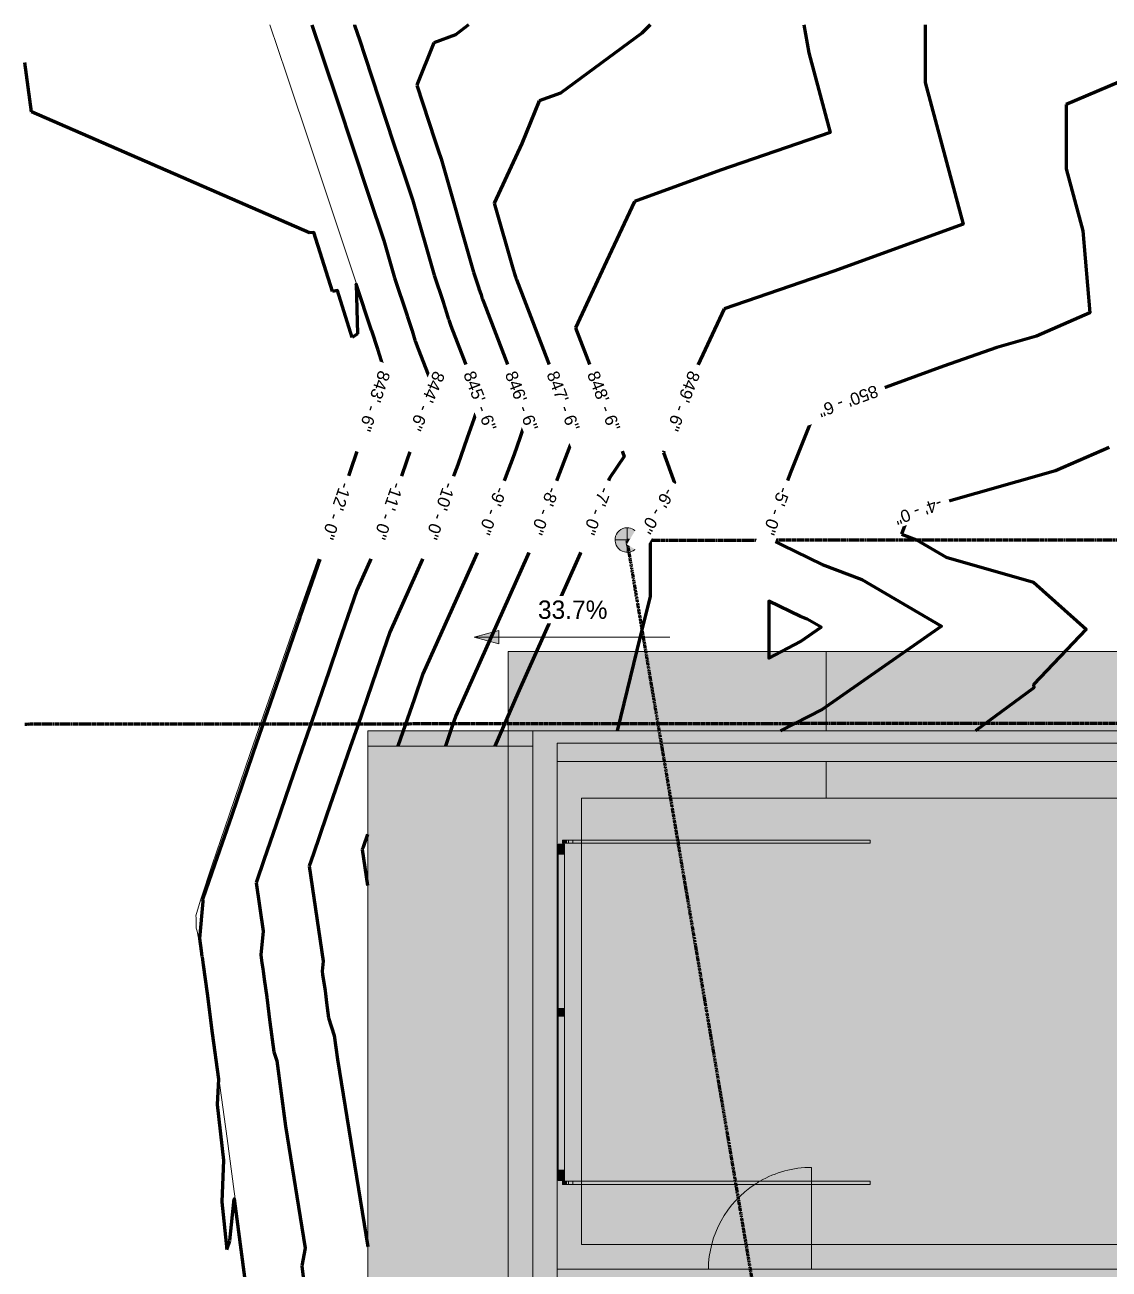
# Model space of a CAD drawing. Header units: inches. Extents: x -3305 to -1487, y 8065 to 9205.
# Drawn here: x -3240.5 to -2885.8, y 8700.6 to 9107.5 of the extents above; entities that cross this region are included whole.
import ezdxf

# ---------------------------------------------------------------- set-up
doc = ezdxf.new("R2010")
doc.units = ezdxf.units.IN
doc.header["$MEASUREMENT"] = 0
doc.linetypes.add('Double Dash 3_8_', pattern=[1, 0.375, -0.125, 0.125, -0.125, 0.125, -0.125])
for name, color, linetype, lineweight in [('A-DOOR', 31, 'Continuous', 18), ('A-DOOR-3', 31, 'Continuous', 9), ('A-FLOR', 192, 'Continuous', 18), ('C-PROP-LINE', 91, 'Double Dash 3_8_', 158), ('C-TOPO-1', 254, 'Continuous', 9), ('C-TOPO-2', 253, 'Continuous', 9), ('C-TOPO-3', 8, 'Continuous', 9), ('C-TOPO-LABL', 7, 'Continuous', 9), ('C-TOPO-MAJR', 7, 'Continuous', 80), ('G-ANNO-DIMS', 111, 'Continuous', 9), ('L-SITE-1', 91, 'Continuous', 9), ('S-FNDN', 32, 'Continuous', 18)]:
    doc.layers.add(name, color=color, linetype=linetype, lineweight=lineweight)
for name, color, linetype, lineweight, transparency in [('A-DOOR-1', 31, 'Continuous', 18, 1), ('L-SITE-3', 91, 'Continuous', 9, 0.2), ('S-FNDN-1', 32, 'Continuous', 18, 0.4)]:
    doc.layers.add(name, color=color, linetype=linetype, lineweight=lineweight, transparency=transparency)
doc.styles.add('Arial', font='arial.ttf', dxfattribs={"height": 4})
doc.styles.add('Century Gothic', font='ufonts.com_century-gothic.ttf', dxfattribs={"height": 6})

# ---------------------------------------------------------------- blocks, each defined once
blk = doc.blocks.new('Door-Sectional_Model3552_Comcl_Amarr - bh-V1-SITE PLAN - TOPOGRAPHY')
at = {"layer": 'A-DOOR-1'}
for points in [[(10.72, 24.64), (10.72, 108.44), (9.72, 108.44), (9.72, 24.64)], [(122.28, 24.64), (122.28, 108.44), (121.28, 108.44), (121.28, 24.64)], [(10.72, 12.83), (10.72, 24.64), (9.72, 24.64), (9.72, 9.14), (10.72, 9.14), (10.72, 11.28)], [(122.28, 14.74), (122.28, 24.64), (121.28, 24.64), (121.28, 9.14), (122.28, 9.14), (122.28, 12.83)], [(10.72, 9.14), (9.72, 9.14), (9.72, 7.79), (10.72, 7.79)], [(14.33, 8.44), (11, 8.44), (11, 6.44), (14.33, 6.44)], [(121, 6.44), (121, 8.44), (11, 8.44), (11, 6.44), (109.81, 6.44)], [(121, 6.44), (121, 8.44), (11, 8.44), (11, 6.44), (117.62, 6.44)], [(14.33, 8.44), (11, 8.44), (11, 6.44), (14.33, 6.44)], [(121, 8.44), (11, 8.44), (11, 6.44), (121, 6.44)], [(121, 8.44), (11, 8.44), (11, 6.44), (121, 6.44)], [(14.33, 8.44), (11, 8.44), (11, 6.44), (14.33, 6.44)], [(121, 8.44), (11, 8.44), (11, 6.44), (121, 6.44)], [(121, 8.44), (11, 8.44), (11, 6.44), (121, 6.44)], [(14.33, 8.44), (11, 8.44), (11, 6.44), (14.33, 6.44)], [(121, 8.44), (11, 8.44), (11, 6.44), (121, 6.44)], [(121, 8.44), (11, 8.44), (11, 6.44), (121, 6.44)], [(67.25, 6.44), (67.25, 8.44), (64.75, 8.44), (64.75, 6.44)], [(67.25, 6.44), (67.25, 8.44), (64.75, 8.44), (64.75, 6.44)], [(67.25, 6.44), (67.25, 8.44), (64.75, 8.44), (64.75, 6.44)], [(67.25, 6.44), (67.25, 8.44), (64.75, 8.44), (64.75, 6.44)], [(121, 6.44), (121, 8.44), (117.62, 8.44), (117.62, 6.44)], [(121, 8.44), (117.62, 8.44), (117.62, 6.44), (121, 6.44)], [(121, 8.44), (117.62, 8.44), (117.62, 6.44), (121, 6.44)], [(121, 8.44), (117.62, 8.44), (117.62, 6.44), (121, 6.44)], [(122.28, 9.14), (121.28, 9.14), (121.28, 7.79), (122.28, 7.79)]]:
    blk.add_hatch(color=256, dxfattribs=at).paths.add_polyline_path(points, flags=0)
at = {"layer": 'A-DOOR'}
for p, q in [((10.72, 108.44), (9.72, 108.44)), ((9.72, 108.44), (10.72, 108.44)), ((9.72, 108.44), (9.72, 24.64)), ((9.72, 108.44), (9.72, 24.64)), ((10.72, 24.64), (10.72, 108.44)), ((10.72, 108.44), (10.72, 24.64)), ((122.28, 108.44), (121.28, 108.44)), ((121.28, 108.44), (122.28, 108.44)), ((121.28, 108.44), (121.28, 24.64)), ((121.28, 108.44), (121.28, 24.64)), ((122.28, 24.64), (122.28, 108.44)), ((122.28, 108.44), (122.28, 24.64)), ((9.72, 9.14), (9.72, 24.64)), ((9.72, 24.64), (9.72, 22.31)), ((10.72, 13), (10.72, 24.64)), ((10.72, 24.64), (10.72, 9.14)), ((121.28, 9.14), (121.28, 24.64)), ((121.28, 24.64), (121.28, 20.06)), ((122.28, 22.31), (122.28, 24.64)), ((122.28, 24.64), (122.28, 9.14)), ((9.72, 22.31), (9.72, 11.14)), ((122.28, 12), (122.28, 22.31)), ((121.28, 20.06), (121.28, 13)), ((10.72, 12), (10.72, 13)), ((121.28, 13), (121.28, 11.14)), ((10.72, 11.14), (9.72, 11.14)), ((9.72, 11.14), (9.72, 9.79)), ((9.72, 9.79), (9.72, 7.79)), ((9.72, 9.79), (10.72, 9.79)), ((9.72, 7.79), (9.72, 9.14)), ((9.72, 9.14), (10.72, 9.14)), ((10.72, 11.37), (10.72, 12)), ((10.72, 11.14), (10.72, 11.37)), ((10.72, 9.79), (10.72, 11.14)), ((10.72, 7.79), (10.72, 9.79)), ((10.72, 9.14), (10.72, 7.79)), ((14.33, 8.44), (11, 8.44)), ((11, 8.44), (14.33, 8.44)), ((11, 8.44), (11, 6.44)), ((11, 8.44), (11, 6.44)), ((11, 8.44), (121, 8.44)), ((121, 8.44), (11, 8.44)), ((14.33, 8.44), (11, 8.44)), ((11, 8.44), (14.33, 8.44)), ((11, 6.44), (11, 8.44)), ((11, 8.44), (11, 6.44)), ((11, 8.44), (11, 6.44)), ((11, 8.44), (11, 6.44)), ((14.33, 8.44), (11, 8.44)), ((11, 8.44), (14.33, 8.44)), ((11, 8.44), (11, 6.44)), ((11, 8.44), (11, 6.44)), ((11, 8.44), (14.33, 8.44)), ((14.33, 8.44), (11, 8.44)), ((14.33, 8.44), (11, 8.44)), ((11, 8.44), (14.33, 8.44)), ((11, 6.44), (11, 8.44)), ((11, 8.44), (11, 6.44)), ((11, 8.44), (11, 6.44)), ((11, 8.44), (11, 6.44)), ((14.33, 8.44), (11, 8.44)), ((11, 8.44), (14.33, 8.44)), ((11, 8.44), (11, 6.44)), ((11, 8.44), (11, 6.44)), ((11, 8.44), (14.33, 8.44)), ((14.33, 8.44), (11, 8.44)), ((14.33, 8.44), (11, 8.44)), ((11, 8.44), (14.33, 8.44)), ((11, 6.44), (11, 8.44)), ((11, 8.44), (11, 6.44)), ((11, 8.44), (11, 6.44)), ((11, 8.44), (11, 6.44)), ((14.33, 8.44), (11, 8.44)), ((11, 8.44), (14.33, 8.44)), ((11, 8.44), (11, 6.44)), ((11, 8.44), (11, 6.44)), ((11, 8.44), (14.33, 8.44)), ((14.33, 8.44), (11, 8.44)), ((14.33, 8.44), (11, 8.44)), ((11, 8.44), (14.33, 8.44)), ((11, 6.44), (11, 8.44)), ((11, 8.44), (11, 6.44)), ((11, 8.44), (11, 6.44)), ((11, 8.44), (11, 6.44)), ((14.33, 6.44), (14.33, 8.44)), ((14.33, 8.44), (14.33, 6.44)), ((64.75, 8.44), (14.33, 8.44)), ((14.33, 8.44), (64.75, 8.44)), ((14.33, 6.44), (14.33, 8.44)), ((14.33, 8.44), (14.33, 6.44)), ((14.33, 8.44), (64.75, 8.44)), ((64.75, 8.44), (14.33, 8.44)), ((64.75, 8.44), (14.33, 8.44)), ((14.33, 8.44), (64.75, 8.44)), ((14.33, 6.44), (14.33, 8.44)), ((14.33, 8.44), (14.33, 6.44)), ((14.33, 8.44), (64.75, 8.44)), ((64.75, 8.44), (14.33, 8.44)), ((64.75, 8.44), (14.33, 8.44)), ((14.33, 8.44), (64.75, 8.44)), ((14.33, 6.44), (14.33, 8.44)), ((14.33, 8.44), (14.33, 6.44)), ((14.33, 8.44), (64.75, 8.44)), ((64.75, 8.44), (14.33, 8.44)), ((64.75, 8.44), (14.33, 8.44)), ((14.33, 8.44), (64.75, 8.44)), ((67.25, 8.44), (64.75, 8.44)), ((64.75, 8.44), (67.25, 8.44)), ((64.75, 8.44), (67.25, 8.44)), ((64.75, 6.44), (64.75, 8.44)), ((64.75, 8.44), (64.75, 6.44)), ((67.25, 8.44), (64.75, 8.44)), ((64.75, 8.44), (67.25, 8.44)), ((67.25, 8.44), (64.75, 8.44)), ((67.25, 8.44), (64.75, 8.44)), ((64.75, 8.44), (67.25, 8.44)), ((64.75, 8.44), (67.25, 8.44)), ((64.75, 6.44), (64.75, 8.44)), ((64.75, 8.44), (64.75, 6.44)), ((67.25, 8.44), (64.75, 8.44)), ((64.75, 8.44), (67.25, 8.44)), ((67.25, 8.44), (64.75, 8.44)), ((67.25, 8.44), (64.75, 8.44)), ((64.75, 8.44), (67.25, 8.44)), ((64.75, 8.44), (67.25, 8.44)), ((64.75, 6.44), (64.75, 8.44)), ((64.75, 8.44), (64.75, 6.44)), ((67.25, 8.44), (64.75, 8.44)), ((64.75, 8.44), (67.25, 8.44)), ((67.25, 8.44), (64.75, 8.44)), ((67.25, 8.44), (64.75, 8.44)), ((64.75, 8.44), (67.25, 8.44)), ((64.75, 8.44), (67.25, 8.44)), ((64.75, 6.44), (64.75, 8.44)), ((64.75, 8.44), (64.75, 6.44)), ((67.25, 8.44), (64.75, 8.44)), ((117.62, 8.44), (67.25, 8.44)), ((67.25, 8.44), (117.62, 8.44)), ((67.25, 8.44), (67.25, 6.44)), ((67.25, 6.44), (67.25, 8.44)), ((67.25, 8.44), (117.62, 8.44)), ((117.62, 8.44), (67.25, 8.44)), ((117.62, 8.44), (67.25, 8.44)), ((67.25, 8.44), (117.62, 8.44)), ((67.25, 8.44), (67.25, 6.44)), ((67.25, 6.44), (67.25, 8.44)), ((67.25, 8.44), (117.62, 8.44)), ((117.62, 8.44), (67.25, 8.44)), ((117.62, 8.44), (67.25, 8.44)), ((67.25, 8.44), (117.62, 8.44)), ((67.25, 8.44), (67.25, 6.44)), ((67.25, 6.44), (67.25, 8.44)), ((67.25, 8.44), (117.62, 8.44)), ((117.62, 8.44), (67.25, 8.44)), ((117.62, 8.44), (67.25, 8.44)), ((67.25, 8.44), (117.62, 8.44)), ((67.25, 8.44), (67.25, 6.44)), ((67.25, 6.44), (67.25, 8.44)), ((117.62, 8.44), (121, 8.44)), ((121, 8.44), (117.62, 8.44)), ((117.62, 6.44), (117.62, 8.44)), ((117.62, 8.44), (117.62, 6.44)), ((121, 8.44), (117.62, 8.44)), ((117.62, 8.44), (121, 8.44)), ((117.62, 8.44), (121, 8.44)), ((121, 8.44), (117.62, 8.44)), ((117.62, 8.44), (121, 8.44)), ((121, 8.44), (117.62, 8.44)), ((117.62, 6.44), (117.62, 8.44)), ((117.62, 8.44), (117.62, 6.44)), ((121, 8.44), (117.62, 8.44)), ((117.62, 8.44), (121, 8.44)), ((117.62, 8.44), (121, 8.44)), ((121, 8.44), (117.62, 8.44)), ((117.62, 6.44), (117.62, 8.44)), ((117.62, 8.44), (117.62, 6.44)), ((117.62, 8.44), (121, 8.44)), ((121, 8.44), (117.62, 8.44)), ((121, 8.44), (117.62, 8.44)), ((117.62, 8.44), (121, 8.44)), ((117.62, 8.44), (121, 8.44)), ((121, 8.44), (117.62, 8.44)), ((117.62, 6.44), (117.62, 8.44)), ((117.62, 8.44), (117.62, 6.44)), ((117.62, 8.44), (121, 8.44)), ((121, 8.44), (117.62, 8.44)), ((121, 8.44), (117.62, 8.44)), ((117.62, 8.44), (121, 8.44)), ((121, 8.44), (121, 6.44)), ((121, 8.44), (121, 6.44)), ((121, 8.44), (121, 6.44)), ((121, 8.44), (121, 6.44)), ((121, 6.44), (121, 8.44)), ((121, 8.44), (121, 6.44)), ((121, 8.44), (121, 6.44)), ((121, 8.44), (121, 6.44)), ((121, 8.44), (121, 6.44)), ((121, 8.44), (121, 6.44)), ((121, 6.44), (121, 8.44)), ((121, 8.44), (121, 6.44)), ((121, 8.44), (121, 6.44)), ((121, 8.44), (121, 6.44)), ((121, 8.44), (121, 6.44)), ((121, 8.44), (121, 6.44)), ((121, 6.44), (121, 8.44)), ((121, 8.44), (121, 6.44)), ((121, 8.44), (121, 6.44)), ((121, 8.44), (121, 6.44)), ((121, 8.44), (121, 6.44)), ((121, 8.44), (121, 6.44)), ((121, 6.44), (121, 8.44)), ((121, 8.44), (121, 6.44)), ((122.28, 11.14), (121.28, 11.14)), ((121.28, 11.14), (121.28, 9.79)), ((121.28, 9.79), (121.28, 7.79)), ((121.28, 9.79), (122.28, 9.79)), ((121.28, 7.79), (121.28, 9.14)), ((121.28, 9.14), (122.28, 9.14)), ((122.28, 11.14), (122.28, 12)), ((122.28, 9.79), (122.28, 11.14)), ((122.28, 7.79), (122.28, 9.79)), ((122.28, 9.14), (122.28, 7.79)), ((10.72, 7.79), (9.72, 7.79)), ((14.33, 6.44), (11, 6.44)), ((11, 6.44), (14.33, 6.44)), ((11, 6.44), (121, 6.44)), ((121, 6.44), (11, 6.44)), ((14.33, 6.44), (11, 6.44)), ((11, 6.44), (14.33, 6.44)), ((14.33, 6.44), (11, 6.44)), ((11, 6.44), (14.33, 6.44)), ((11, 6.44), (14.33, 6.44)), ((14.33, 6.44), (11, 6.44)), ((14.33, 6.44), (11, 6.44)), ((11, 6.44), (14.33, 6.44)), ((14.33, 6.44), (11, 6.44)), ((11, 6.44), (14.33, 6.44)), ((11, 6.44), (14.33, 6.44)), ((14.33, 6.44), (11, 6.44)), ((14.33, 6.44), (11, 6.44)), ((11, 6.44), (14.33, 6.44)), ((14.33, 6.44), (11, 6.44)), ((11, 6.44), (14.33, 6.44)), ((11, 6.44), (14.33, 6.44)), ((14.33, 6.44), (11, 6.44)), ((14.33, 6.44), (11, 6.44)), ((11, 6.44), (14.33, 6.44)), ((64.75, 6.44), (14.33, 6.44)), ((14.33, 6.44), (64.75, 6.44)), ((14.33, 6.44), (64.75, 6.44)), ((64.75, 6.44), (14.33, 6.44)), ((64.75, 6.44), (14.33, 6.44)), ((14.33, 6.44), (64.75, 6.44)), ((14.33, 6.44), (64.75, 6.44)), ((64.75, 6.44), (14.33, 6.44)), ((64.75, 6.44), (14.33, 6.44)), ((14.33, 6.44), (64.75, 6.44)), ((14.33, 6.44), (64.75, 6.44)), ((64.75, 6.44), (14.33, 6.44)), ((64.75, 6.44), (14.33, 6.44)), ((14.33, 6.44), (64.75, 6.44)), ((67.25, 6.44), (64.75, 6.44)), ((64.75, 6.44), (67.25, 6.44)), ((67.25, 6.44), (64.75, 6.44)), ((64.75, 6.44), (67.25, 6.44)), ((64.75, 6.44), (67.25, 6.44)), ((67.25, 6.44), (64.75, 6.44)), ((67.25, 6.44), (64.75, 6.44)), ((64.75, 6.44), (67.25, 6.44)), ((67.25, 6.44), (64.75, 6.44)), ((64.75, 6.44), (67.25, 6.44)), ((64.75, 6.44), (67.25, 6.44)), ((67.25, 6.44), (64.75, 6.44)), ((67.25, 6.44), (64.75, 6.44)), ((64.75, 6.44), (67.25, 6.44)), ((67.25, 6.44), (64.75, 6.44)), ((64.75, 6.44), (67.25, 6.44)), ((64.75, 6.44), (67.25, 6.44)), ((67.25, 6.44), (64.75, 6.44)), ((67.25, 6.44), (64.75, 6.44)), ((64.75, 6.44), (67.25, 6.44)), ((67.25, 6.44), (64.75, 6.44)), ((64.75, 6.44), (67.25, 6.44)), ((117.62, 6.44), (67.25, 6.44)), ((67.25, 6.44), (117.62, 6.44)), ((67.25, 6.44), (117.62, 6.44)), ((117.62, 6.44), (67.25, 6.44)), ((117.62, 6.44), (67.25, 6.44)), ((67.25, 6.44), (117.62, 6.44)), ((67.25, 6.44), (117.62, 6.44)), ((117.62, 6.44), (67.25, 6.44)), ((117.62, 6.44), (67.25, 6.44)), ((67.25, 6.44), (117.62, 6.44)), ((67.25, 6.44), (117.62, 6.44)), ((117.62, 6.44), (67.25, 6.44)), ((117.62, 6.44), (67.25, 6.44)), ((67.25, 6.44), (117.62, 6.44)), ((117.62, 6.44), (121, 6.44)), ((121, 6.44), (117.62, 6.44)), ((121, 6.44), (117.62, 6.44)), ((117.62, 6.44), (121, 6.44)), ((117.62, 6.44), (121, 6.44)), ((121, 6.44), (117.62, 6.44)), ((117.62, 6.44), (121, 6.44)), ((121, 6.44), (117.62, 6.44)), ((121, 6.44), (117.62, 6.44)), ((117.62, 6.44), (121, 6.44)), ((117.62, 6.44), (121, 6.44)), ((121, 6.44), (117.62, 6.44)), ((117.62, 6.44), (121, 6.44)), ((121, 6.44), (117.62, 6.44)), ((121, 6.44), (117.62, 6.44)), ((117.62, 6.44), (121, 6.44)), ((117.62, 6.44), (121, 6.44)), ((121, 6.44), (117.62, 6.44)), ((117.62, 6.44), (121, 6.44)), ((121, 6.44), (117.62, 6.44)), ((121, 6.44), (117.62, 6.44)), ((117.62, 6.44), (121, 6.44)), ((122.28, 7.79), (121.28, 7.79))]:
    blk.add_line(p, q, dxfattribs=at)
blk = doc.blocks.new('Door-Inswing-Andersen-400_Series-Single - 3_ 0-1_8_ x 6_ 10-3_8_-1793143-SITE PLAN - TOPOGRAPHY')
at = {"layer": 'A-DOOR-3'}
for p, q in [((16.875, 32.71875), (16.875, 37.28125)), ((16.875, 31.71875), (16.875, 32.71875)), ((16.875, 4), (16.875, 31.71875))]:
    blk.add_line(p, q, dxfattribs=at)
for start, end in [(90, 120.1249368), (120.1249368, 123.1828137), (123.1828137, 179.2019482)]:
    blk.add_arc((16.875, 3.53125), 33.75, start, end, dxfattribs=at)
blk = doc.blocks.new('BenchMark - BenchMark-V5-SITE PLAN - TOPOGRAPHY')
at = {"layer": 'L-SITE-3'}
for points in [[(-4, 0), (-3.86, -1.04), (-3.46, -2), (-2.83, -2.83), (-2, -3.46), (-1.04, -3.86), (0.08, -3.99), (1.04, -3.86), (2, -3.46), (2.83, -2.83), (3.42, -2.06), (-0.02, 0), (-3.87, 0.95), (-4, 0)], [(-3.87, 0.95), (0, 0), (3.42, -2.06), (3.46, -2), (3.87, -0.95), (4, 0), (3.86, 1.04), (3.46, 2), (2.83, 2.83), (2, 3.46), (1.04, 3.86), (0, 4), (-1.04, 3.86), (-2, 3.46), (-2.83, 2.83), (-3.46, 2), (-3.86, 1.04)]]:
    blk.add_hatch(color=256, dxfattribs=at).paths.add_polyline_path(points, flags=0)
at = {"layer": 'L-SITE-1'}
for p, q in [((-0.04, 0), (-4, 0)), ((0, 0), (-0.04, 0)), ((0, 0), (0, 4)), ((0, 0), (4, 0)), ((0, 0), (0, -4))]:
    blk.add_line(p, q, dxfattribs=at)
for start, end in [(166.2004, 180), (180, 328.9024), (360, 166.2004), (328.9024, 360)]:
    blk.add_arc((0, 0), 4, start, end, dxfattribs=at)
blk = doc.blocks.new('Family - ___-1399760-SITE PLAN - TOPOGRAPHY')
at = {"layer": 'C-PROP-LINE'}
blk.add_line((8878.85, 3240.51), (8879.93, 2001.26), dxfattribs=at)
blk = doc.blocks.new('Family - ___-1426622-SITE PLAN - TOPOGRAPHY')
at = {"layer": 'C-PROP-LINE'}
for p, q in [((8265.05, 2929.42), (8938.99, 3043.48)), ((8938.99, 3043.48), (8940.15, 1757.8))]:
    blk.add_line(p, q, dxfattribs=at)

msp = doc.modelspace()

# ---------------------------------------------------------------- hatches: boundary and pattern name
at = {"layer": 'G-ANNO-DIMS'}
msp.add_hatch(color=256, dxfattribs=at).paths.add_polyline_path([(-3093.46, 8907.25), (-3085.46, 8905.11), (-3085.46, 8909.39)], flags=0)
at = {"layer": 'S-FNDN'}
for points in [[(-3066.34, 8872.57), (-3066.34, 8876.57), (-3074.34, 8876.57), (-3074.34, 8872.57)], [(-3066.34, 8872.57), (-2978.34, 8872.57), (-2978.34, 8876.57), (-3066.34, 8876.57)], [(-2978.34, 8872.57), (-2715.34, 8872.57), (-2715.34, 8876.57), (-2978.34, 8876.57)], [(-3066.34, 8866.57), (-3066.34, 8872.57), (-3074.34, 8872.57), (-3074.34, 8866.57)], [(-3033.53, 8866.57), (-2978.34, 8866.57), (-2978.34, 8872.57), (-3066.34, 8872.57), (-3066.34, 8866.57)], [(-2978.34, 8866.57), (-2715.34, 8866.57), (-2715.34, 8872.57), (-2978.34, 8872.57)], [(-3074.34, 8692.57), (-3066.34, 8692.57), (-3066.34, 8866.57), (-3074.34, 8866.57), (-3074.34, 8710.2)]]:
    msp.add_hatch(color=256, dxfattribs=at).paths.add_polyline_path(points, flags=0)
h = msp.add_hatch(color=256, dxfattribs=at)
h.paths.add_polyline_path([(-2693.71, 8692.57), (-2693.71, 8700.57), (-3066.34, 8700.57), (-3066.34, 8696.57), (-2810.34, 8696.57), (-2810.34, 8692.57), (-2723.07, 8692.57)], flags=0)
h.paths.add_polyline_path([(-2657.09, 8692.57), (-2622.34, 8692.57), (-2622.34, 8700.57), (-2657.09, 8700.57)], flags=0)
at = {"layer": 'S-FNDN-1'}
for points in [[(-3034.29, 8876.57), (-2978.34, 8876.57), (-2978.34, 8902.57), (-3082.34, 8902.57), (-3082.34, 8882.57), (-3058.34, 8882.57), (-3058.34, 8876.57), (-3034.97, 8876.57)], [(-2978.34, 8876.57), (-2666.34, 8876.57), (-2666.34, 8902.57), (-2978.34, 8902.57), (-2978.34, 8879.44)], [(-3058.34, 8876.57), (-3058.34, 8882.57), (-3082.34, 8882.57), (-3082.34, 8876.57), (-3066.34, 8876.57)], [(-3066.34, 8684.57), (-3058.34, 8684.57), (-3058.34, 8692.57), (-3074.34, 8692.57), (-3074.34, 8871.57), (-3082.34, 8871.57), (-3082.34, 8684.57), (-3071.99, 8684.57)], [(-3066.34, 8700.57), (-2715.34, 8700.57), (-2715.34, 8866.57), (-3066.34, 8866.57), (-3066.34, 8710.2)], [(-2978.34, 8854.57), (-2978.34, 8866.57), (-3058.34, 8866.57), (-3058.34, 8854.57), (-3033.53, 8854.57)], [(-2978.34, 8854.57), (-2746.31, 8854.57), (-2716.15, 8866.25), (-2716.15, 8866.57), (-2978.34, 8866.57), (-2978.34, 8863.01)], [(-3066.34, 8730.57), (-3058.34, 8733.67), (-3058.34, 8806.41), (-3066.34, 8813.86), (-3066.34, 8732.94)], [(-3058.34, 8700.57), (-2715.34, 8700.57), (-2808.94, 8708.57), (-3058.34, 8708.57)]]:
    msp.add_hatch(color=256, dxfattribs=at).paths.add_polyline_path(points, flags=0)
h = msp.add_hatch(color=256, dxfattribs=at)
h.paths.add_polyline_path([(-3033.53, 8644.57), (-2940.34, 8644.57), (-2940.34, 8692.57), (-3074.34, 8692.57), (-3074.34, 8871.57), (-3128.34, 8871.57), (-3128.34, 8644.57), (-3080.34, 8644.57)], flags=0)
h.paths.add_polyline_path([(-3128.34, 8875.08), (-3127.81, 8876.57), (-3128.34, 8876.57)], flags=0)
h = msp.add_hatch(color=256, dxfattribs=at)
h.paths.add_polyline_path([(-2940.34, 8644.57), (-2940.34, 8644.57), (-2940.34, 8644.57)], flags=0)
h.paths.add_polyline_path([(-3078.48, 8871.57), (-3074.34, 8871.57), (-3074.34, 8876.57), (-3127.81, 8876.57), (-3128.34, 8875.08), (-3128.34, 8871.57), (-3091.64, 8871.57)], flags=0)
h = msp.add_hatch(color=256, dxfattribs=at)
h.paths.add_polyline_path([(-3058.34, 8729.89), (-3058.34, 8733.67), (-3066.34, 8730.57), (-3063.99, 8730.37)], flags=0)
h.paths.add_polyline_path([(-3078.48, 8871.57), (-3074.34, 8871.57), (-3074.34, 8876.57), (-3082.34, 8876.57), (-3082.34, 8871.57)], flags=0)
h = msp.add_hatch(color=256, dxfattribs=at)
h.paths.add_polyline_path([(-3058.34, 8700.57), (-3058.34, 8729.89), (-3066.34, 8730.57), (-3066.34, 8700.57)], flags=0)
h.paths.add_polyline_path([(-3058.34, 8806.41), (-3058.34, 8866.57), (-3066.34, 8866.57), (-3066.34, 8813.86), (-3063.99, 8811.67)], flags=0)

# ---------------------------------------------------------------- linework, layer by layer
at = {"layer": 'A-FLOR'}
for p, q in [((-3088.07, 8876.57), (-3128.34, 8876.57)), ((-3074.34, 8871.57), (-3074.34, 8876.57)), ((-2657.34, 8700.57), (-2981.96, 8700.57))]:
    msp.add_line(p, q, dxfattribs=at)
at = {"layer": 'C-TOPO-1'}
for p, q in [((-3128.34, 8871.57), (-3091.64, 8871.57)), ((-3128.34, 8838.37), (-3128.34, 8871.57)), ((-3128.34, 8871.57), (-3128.34, 8838.37)), ((-3091.64, 8871.57), (-3128.34, 8871.57)), ((-3128.34, 8871.57), (-3128.34, 8644.57)), ((-3074.34, 8871.57), (-3128.34, 8871.57)), ((-3091.64, 8871.57), (-3078.48, 8871.57)), ((-3078.48, 8871.57), (-3091.64, 8871.57)), ((-3078.48, 8871.57), (-3074.34, 8871.57)), ((-3074.34, 8871.57), (-3078.48, 8871.57)), ((-3128.34, 8794.07), (-3128.34, 8838.37)), ((-3128.34, 8838.37), (-3128.34, 8794.07)), ((-3128.34, 8781.75), (-3128.34, 8794.07)), ((-3128.34, 8794.07), (-3128.34, 8781.75)), ((-3128.34, 8691.09), (-3128.34, 8781.75)), ((-3128.34, 8781.75), (-3128.34, 8691.09)), ((-3128.34, 8691.09), (-3128.34, 8701.62)), ((-3128.34, 8691.09), (-3128.34, 8701.62)), ((-3128.34, 8701.62), (-3128.34, 8691.09))]:
    msp.add_line(p, q, dxfattribs=at)
at = {"layer": 'C-TOPO-2'}
for p, q in [((-3128.34, 8701.62), (-3128.34, 8744.08)), ((-3128.34, 8701.62), (-3128.34, 8744.08)), ((-3128.34, 8744.08), (-3128.34, 8701.62))]:
    msp.add_line(p, q, dxfattribs=at)
at = {"layer": 'C-TOPO-3'}
for p, q in [((-3160.35, 9107.5), (-3154.95, 9091.38)), ((-3154.95, 9091.38), (-3160.35, 9107.5)), ((-3154.95, 9091.38), (-3146.67, 9066.65)), ((-3146.67, 9066.65), (-3154.95, 9091.38)), ((-3146.67, 9066.65), (-3138.98, 9043.74)), ((-3138.98, 9043.74), (-3146.67, 9066.65)), ((-3138.98, 9043.74), (-3132.31, 9023.82)), ((-3132.31, 9023.82), (-3138.98, 9043.74)), ((-3132.31, 9023.82), (-3127.04, 9008.1)), ((-3127.04, 9008.1), (-3132.31, 9023.82)), ((-3127.04, 9008.1), (-3126.97, 9007.91)), ((-3126.97, 9007.91), (-3127.04, 9008.1)), ((-3126.97, 9007.91), (-3124.89, 9001.69)), ((-3124.89, 9001.69), (-3126.97, 9007.91)), ((-3124.89, 9001.69), (-3123.59, 8997.79)), ((-3123.59, 8997.79), (-3124.89, 9001.69)), ((-3123.59, 8997.79), (-3123.52, 8997.59)), ((-3123.52, 8997.59), (-3123.59, 8997.79)), ((-3123.52, 8997.59), (-3122.35, 8994.06)), ((-3122.35, 8994.06), (-3123.52, 8997.59)), ((-3122.5, 8993.81), (-3122.98, 8993.04)), ((-3122.98, 8993.04), (-3122.5, 8993.81)), ((-3122.35, 8994.06), (-3122.5, 8993.81)), ((-3122.5, 8993.81), (-3122.35, 8994.06)), ((-3124.16, 8990.43), (-3125.05, 8988.27)), ((-3125.05, 8988.27), (-3124.16, 8990.43)), ((-3123.36, 8992.22), (-3124.16, 8990.43)), ((-3124.16, 8990.43), (-3123.36, 8992.22)), ((-3123.19, 8992.58), (-3123.36, 8992.22)), ((-3123.36, 8992.22), (-3123.19, 8992.58)), ((-3122.98, 8993.04), (-3123.19, 8992.58)), ((-3123.19, 8992.58), (-3122.98, 8993.04)), ((-3125.14, 8988.02), (-3126.62, 8983.89)), ((-3126.62, 8983.89), (-3125.14, 8988.02)), ((-3125.05, 8988.27), (-3125.14, 8988.02)), ((-3125.14, 8988.02), (-3125.05, 8988.27)), ((-3126.62, 8983.89), (-3130.51, 8972.89)), ((-3130.51, 8972.89), (-3126.62, 8983.89)), ((-3130.51, 8972.89), (-3136.2, 8956.73)), ((-3136.2, 8956.73), (-3130.51, 8972.89)), ((-3136.2, 8956.73), (-3143.18, 8936.86)), ((-3143.18, 8936.86), (-3136.2, 8956.73)), ((-3143.18, 8936.86), (-3150.93, 8914.74)), ((-3150.93, 8914.74), (-3143.18, 8936.86)), ((-3150.93, 8914.74), (-3158.93, 8891.82)), ((-3158.93, 8891.82), (-3150.93, 8914.74)), ((-3158.93, 8891.82), (-3166.66, 8869.55)), ((-3166.66, 8869.55), (-3158.93, 8891.82)), ((-3128.34, 8838.37), (-3128.34, 8871.57)), ((-3128.34, 8871.57), (-3091.64, 8871.57)), ((-3128.34, 8838.37), (-3128.34, 8871.57)), ((-3128.34, 8871.57), (-3091.64, 8871.57)), ((-3091.64, 8871.57), (-3128.34, 8871.57)), ((-3128.34, 8871.57), (-3128.34, 8838.37)), ((-3091.64, 8871.57), (-3078.48, 8871.57)), ((-3091.64, 8871.57), (-3078.48, 8871.57)), ((-3078.48, 8871.57), (-3091.64, 8871.57)), ((-3078.48, 8871.57), (-3074.34, 8871.57)), ((-3078.48, 8871.57), (-3074.34, 8871.57)), ((-3074.34, 8871.57), (-3078.48, 8871.57)), ((-3166.66, 8869.55), (-3173.61, 8849.4)), ((-3173.61, 8849.4), (-3166.66, 8869.55)), ((-3173.61, 8849.4), (-3179.25, 8832.81)), ((-3179.25, 8832.81), (-3173.61, 8849.4)), ((-3128.34, 8794.07), (-3128.34, 8838.37)), ((-3128.34, 8794.07), (-3128.34, 8838.37)), ((-3128.34, 8838.37), (-3128.34, 8794.07)), ((-3179.25, 8832.81), (-3183.06, 8821.25)), ((-3183.06, 8821.25), (-3179.25, 8832.81)), ((-3183.06, 8821.25), (-3184.53, 8816.16)), ((-3184.53, 8816.16), (-3183.06, 8821.25)), ((-3184.53, 8816.16), (-3184.51, 8815.43)), ((-3184.51, 8815.43), (-3184.53, 8816.16)), ((-3184.51, 8815.43), (-3184.44, 8812.09)), ((-3184.44, 8812.09), (-3184.51, 8815.43)), ((-3184.44, 8812.09), (-3184.19, 8811.05)), ((-3184.19, 8811.05), (-3184.44, 8812.09)), ((-3184.19, 8811.05), (-3183.65, 8808.79)), ((-3183.65, 8808.79), (-3184.19, 8811.05)), ((-3183.65, 8808.79), (-3182.77, 8804.64)), ((-3182.77, 8804.64), (-3183.65, 8808.79)), ((-3182.77, 8804.64), (-3182.14, 8800.08)), ((-3182.14, 8800.08), (-3182.77, 8804.64)), ((-3182.14, 8800.08), (-3180.78, 8790.34)), ((-3180.78, 8790.34), (-3182.14, 8800.08)), ((-3128.34, 8781.75), (-3128.34, 8794.07)), ((-3128.34, 8781.75), (-3128.34, 8794.07)), ((-3128.34, 8794.07), (-3128.34, 8781.75)), ((-3180.78, 8790.34), (-3178.91, 8776.74)), ((-3178.91, 8776.74), (-3180.78, 8790.34)), ((-3128.34, 8744.08), (-3128.34, 8781.75)), ((-3128.34, 8744.08), (-3128.34, 8781.75)), ((-3128.34, 8781.75), (-3128.34, 8744.08)), ((-3178.91, 8776.74), (-3176.69, 8760.6)), ((-3176.69, 8760.6), (-3178.91, 8776.74)), ((-3176.69, 8760.6), (-3174.32, 8743.25)), ((-3174.32, 8743.25), (-3176.69, 8760.6)), ((-3174.32, 8743.25), (-3171.99, 8725.99)), ((-3171.99, 8725.99), (-3174.32, 8743.25)), ((-3171.99, 8725.99), (-3169.89, 8710.14)), ((-3169.89, 8710.14), (-3171.99, 8725.99)), ((-3169.89, 8710.14), (-3168.2, 8697.04)), ((-3168.2, 8697.04), (-3169.89, 8710.14))]:
    msp.add_line(p, q, dxfattribs=at)
at = {"layer": 'C-TOPO-MAJR'}
for p, q in [((-2985.64, 9107.5), (-2984.03, 9098.35)), ((-2945.94, 9107.5), (-2945.94, 9088.66)), ((-2838.49, 9107.5), (-2899.83, 9081.46)), ((-3106.69, 9101.65), (-3112.31, 9087.74)), ((-3238.38, 9079.01), (-3240.51, 9095.19)), ((-3112.31, 9087.74), (-3106.41, 9069.82)), ((-3147.43, 9039.5), (-3238.38, 9079.01)), ((-2899.83, 9081.46), (-2899.83, 9060.46)), ((-3012.91, 9060.01), (-3041.1, 9049.75)), ((-3087, 9049.18), (-3080.8, 9027.54)), ((-3011.68, 9014.65), (-3021.82, 8992.9)), ((-3131.69, 9006.42), (-3133.38, 9005.28)), ((-2922.48, 9002), (-2939.97, 8995.84)), ((-3123.17, 8992.41), (-3122.82, 8993.2)), ((-3122.82, 8993.2), (-3122.47, 8993.86)), ((-2939.97, 8995.84), (-2982.26, 8980.45)), ((-3021.82, 8992.9), (-3031.56, 8967.62)), ((-2982.26, 8980.45), (-2990.13, 8960.8)), ((-2990.13, 8960.8), (-2995.41, 8946.3)), ((-3049.19, 8959.22), (-3056.01, 8941.42)), ((-2942.05, 8950.65), (-2951.31, 8947.39)), ((-3034.73, 8946.5), (-3035.95, 8939.18)), ((-2995.41, 8946.3), (-2997.13, 8939.57)), ((-2951.31, 8947.39), (-2953.67, 8940.92)), ((-2997.13, 8939.57), (-2979.68, 8931.05)), ((-2984.53, 8913.16), (-2986.79, 8914.01)), ((-3079.24, 8888.91), (-3086.79, 8871.57)), ((-3128.34, 8825.98), (-3130.05, 8837.84)), ((-3163.29, 8803.37), (-3162.94, 8800.79)), ((-3143.27, 8798.04), (-3143.13, 8796.94)), ((-3138.22, 8769.12), (-3128.34, 8707.82)), ((-3176.09, 8722.6), (-3174.46, 8706.98)), ((-3174.46, 8706.98), (-3173.45, 8709.87))]:
    msp.add_line(p, q, dxfattribs=at)
at = {"layer": 'C-TOPO-MAJR', "flags": 128}
for points in [[(-3146.59, 9107.5), (-3143.03, 9096.85), (-3138.04, 9081.94), (-3133.34, 9067.7)], [(-3132.69, 9107.5), (-3132.68, 9107.46), (-3130.97, 9102.37), (-3129.31, 9097.4), (-3119.87, 9068.76)], [(-3095.35, 9107.5), (-3099.64, 9104.21), (-3106.69, 9101.65)], [(-3035.88, 9107.5), (-3038.68, 9104.81), (-3065.23, 9085.19), (-3072.27, 9082.62)], [(-2984.03, 9098.35), (-2977.04, 9072.27), (-3012.91, 9060.01)], [(-2945.94, 9088.66), (-2938.96, 9062.58), (-2933.52, 9042.3), (-2975.81, 9026.91), (-3011.68, 9014.65)], [(-3072.27, 9082.62), (-3077.89, 9068.72), (-3087, 9049.18)], [(-3133.34, 9067.7), (-3127.84, 9051.27), (-3123.06, 9037), (-3119.55, 9024.74)], [(-3119.87, 9068.76), (-3116.57, 9058.9), (-3113.71, 9050.34), (-3106.63, 9025.68)], [(-3106.41, 9069.82), (-3105.31, 9066.53), (-3104.35, 9063.68), (-3093.71, 9026.61)], [(-2899.83, 9060.46), (-2894.4, 9040.18), (-2892.05, 9013.28), (-2909.56, 9005.65), (-2922.48, 9002)], [(-3041.1, 9049.75), (-3050.21, 9030.21), (-3060.36, 9008.46)], [(-3139.9, 9020.28), (-3145.94, 9039.56), (-3147.43, 9039.5)], [(-3093.71, 9026.61), (-3091.95, 9021.36), (-3091.93, 9021.29), (-3091.24, 9019.21), (-3090.85, 9017.87), (-3090.83, 9017.81)], [(-3080.8, 9027.54), (-3080.21, 9025.79), (-3080.2, 9025.77), (-3079.97, 9025.08), (-3079.84, 9024.63), (-3079.84, 9024.61)], [(-3123.83, 8997.41), (-3123.88, 8997.58), (-3124.99, 9001.4), (-3126.98, 9007.41), (-3127.05, 9007.6), (-3132.11, 9022.73), (-3131.69, 9006.42)], [(-3119.55, 9024.74), (-3115.44, 9012.48), (-3115.39, 9012.33), (-3113.78, 9007.47), (-3112.87, 9004.36), (-3112.83, 9004.21)], [(-3106.63, 9025.68), (-3103.7, 9016.92), (-3103.66, 9016.81), (-3102.51, 9013.34), (-3101.86, 9011.12), (-3101.83, 9011.01)], [(-3079.84, 9024.61), (-3079.69, 9024.23), (-3060.58, 8974.46), (-3060.73, 8974.04), (-3060.84, 8973.77)], [(-3133.38, 9005.28), (-3138.24, 9020.62), (-3139.9, 9020.28)], [(-3090.83, 9017.81), (-3090.39, 9016.66), (-3076.08, 8979.37), (-3076.52, 8978.12), (-3076.86, 8977.32)], [(-3101.83, 9011.01), (-3101.1, 9009.09), (-3091.58, 8984.29), (-3092.31, 8982.2), (-3092.88, 8980.87)], [(-3060.36, 9008.46), (-3049.61, 8980.45), (-3044.48, 8966.36), (-3049.19, 8959.22)], [(-3112.83, 9004.21), (-3111.8, 9001.52), (-3107.07, 8989.21), (-3108.1, 8986.28), (-3108.9, 8984.42)], [(-3122.47, 8993.86), (-3122.62, 8994.26), (-3123.83, 8997.4)], [(-3124.92, 8987.97), (-3123.88, 8990.36), (-3123.17, 8992.41)], [(-3135.69, 8956.63), (-3135.61, 8956.84), (-3130.1, 8972.89), (-3126.34, 8983.84), (-3124.92, 8987.97)], [(-3108.9, 8984.42), (-3110, 8981.21), (-3112.93, 8972.69), (-3117.21, 8960.21), (-3119.75, 8953.59)], [(-3092.88, 8980.87), (-3093.67, 8978.58), (-3095.76, 8972.49), (-3098.82, 8963.57), (-3103.82, 8950.55)], [(-3076.86, 8977.32), (-3077.34, 8975.95), (-3078.59, 8972.29), (-3080.43, 8966.94), (-3087.88, 8947.51)], [(-3060.84, 8973.77), (-3061, 8973.31), (-3061.42, 8972.09), (-3062.03, 8970.31), (-3071.95, 8944.47)], [(-2885.76, 8969.23), (-2903.28, 8961.6), (-2942.05, 8950.65)], [(-3031.56, 8967.62), (-3027.96, 8957.74), (-3034.73, 8946.5)], [(-3142.73, 8936.29), (-3142.47, 8936.87), (-3135.69, 8956.63)], [(-3119.75, 8953.59), (-3125.37, 8937.25), (-3131.92, 8922.6)], [(-3103.82, 8950.55), (-3108.26, 8937.62), (-3121.11, 8908.9)], [(-3087.88, 8947.51), (-3091.15, 8937.99), (-3110.3, 8895.21)], [(-3071.95, 8944.46), (-3074.05, 8938.36), (-3099.49, 8881.52)], [(-3056.02, 8941.42), (-3056.94, 8938.73), (-3079.24, 8888.91)], [(-2953.67, 8940.92), (-2948.79, 8939.08), (-2939.07, 8933.36)], [(-3182.24, 8821.51), (-3178.31, 8832.92), (-3172.71, 8849.18), (-3165.91, 8868.94), (-3165.68, 8869.6), (-3158.2, 8891.33), (-3150.46, 8913.84), (-3150.31, 8914.28), (-3142.73, 8936.29)], [(-3035.95, 8939.18), (-3035.95, 8920.55), (-3039.16, 8907.5), (-3046.77, 8876.57)], [(-2939.07, 8933.36), (-2910.56, 8925.28), (-2893.24, 8909.84), (-2910.56, 8891.78)], [(-2979.68, 8931.05), (-2966.66, 8926.12), (-2940.66, 8910.82), (-2979.68, 8883.64), (-2993.29, 8876.57)], [(-3131.92, 8922.6), (-3137.9, 8905.25), (-3141.1, 8895.95), (-3145.56, 8882.97), (-3149.88, 8870.44), (-3153.79, 8859.08), (-3158.39, 8845.69), (-3162.18, 8834.68), (-3164.84, 8826.95)], [(-2986.79, 8914.01), (-2997.11, 8919.05), (-2997.11, 8900.42), (-2986.79, 8905.79), (-2980.01, 8910.5), (-2984.53, 8913.16)], [(-3121.11, 8908.9), (-3125.48, 8896.21), (-3131.73, 8878.05), (-3132.92, 8874.6), (-3134.07, 8871.27), (-3141.66, 8849.21), (-3144.07, 8842.2), (-3146.05, 8836.44), (-3147.45, 8832.39)], [(-3110.3, 8895.21), (-3113.07, 8887.17), (-3118.44, 8871.57)], [(-2910.56, 8891.78), (-2910.38, 8890.73), (-2929.53, 8876.57)], [(-3099.49, 8881.52), (-3100.66, 8878.14), (-3102.92, 8871.57)], [(-3130.05, 8837.84), (-3129.93, 8838.2), (-3129.75, 8838.72), (-3129.53, 8839.34), (-3128.34, 8842.82)], [(-3147.45, 8832.39), (-3142.96, 8801.33), (-3143.27, 8798.04)], [(-3164.84, 8826.95), (-3162.54, 8811.06), (-3163.29, 8803.37)], [(-3183.3, 8808.7), (-3182.13, 8820.79), (-3182.24, 8821.51)], [(-3182.5, 8802.7), (-3182.76, 8804.64), (-3182.76, 8804.64), (-3183.3, 8808.7)], [(-3182.5, 8802.7), (-3182.16, 8800.12), (-3180.9, 8790.66), (-3179.19, 8777.71), (-3177.19, 8762.67), (-3177.57, 8754.38)], [(-3162.94, 8800.79), (-3162.53, 8798.13), (-3162.17, 8795.39), (-3161.39, 8789.55), (-3160.31, 8781.37), (-3159.02, 8771.63)], [(-3143.13, 8796.94), (-3142.31, 8791.62), (-3142.19, 8790.71), (-3141.93, 8788.76), (-3141.57, 8786.03), (-3141.13, 8782.79)], [(-3141.13, 8782.79), (-3139.26, 8776.97), (-3138.74, 8773.03), (-3138.22, 8769.12)], [(-3159.02, 8771.63), (-3158.09, 8768.74), (-3156.67, 8758.03), (-3155.26, 8747.37)], [(-3177.57, 8754.38), (-3175.55, 8736.2), (-3176.09, 8722.6)], [(-3155.26, 8747.37), (-3148.82, 8707.46), (-3149.9, 8701.68)], [(-3173.44, 8709.88), (-3172.01, 8723.56), (-3170.02, 8708.59), (-3168.4, 8696.33), (-3168.03, 8693.58), (-3167.29, 8687.8), (-3167.17, 8686.88), (-3166.83, 8684.27)], [(-3149.9, 8701.68), (-3149.19, 8696.33), (-3148.6, 8691.91), (-3148.47, 8690.91), (-3148.2, 8688.86), (-3148.05, 8687.64), (-3153.69, 8679.8)]]:
    msp.add_lwpolyline(points, dxfattribs=at)
at = {"layer": 'G-ANNO-DIMS'}
for p, q in [((-3085.46, 8909.39), (-3093.46, 8907.25)), ((-3085.46, 8905.11), (-3085.46, 8909.39)), ((-3093.46, 8907.25), (-3085.46, 8905.11)), ((-3029.46, 8907.25), (-3093.46, 8907.25))]:
    msp.add_line(p, q, dxfattribs=at)
at = {"layer": 'S-FNDN'}
for p, q in [((-3082.34, 8902.57), (-3082.34, 8684.57)), ((-2651.32, 8902.57), (-3082.34, 8902.57)), ((-2978.34, 8902.57), (-2978.34, 8876.57)), ((-3128.34, 8876.57), (-2210.34, 8876.57)), ((-3128.34, 8644.57), (-3128.34, 8876.57)), ((-3088.07, 8876.57), (-3074.34, 8876.57)), ((-3074.34, 8692.57), (-3074.34, 8871.57)), ((-3066.34, 8872.57), (-3066.34, 8696.57)), ((-3066.34, 8872.57), (-2715.34, 8872.57)), ((-2474.34, 8866.57), (-3066.34, 8866.57)), ((-2978.34, 8866.57), (-2978.34, 8854.57)), ((-3058.34, 8854.57), (-3058.34, 8708.57)), ((-3058.34, 8854.57), (-2715.34, 8854.57)), ((-2715.34, 8708.57), (-3058.34, 8708.57)), ((-2981.96, 8700.57), (-3066.34, 8700.57))]:
    msp.add_line(p, q, dxfattribs=at)

# ---------------------------------------------------------------- block references
at = {"layer": 'A-DOOR', "rotation": 270.0000000000003}
msp.add_blockref('Door-Sectional_Model3552_Comcl_Amarr - bh-V1-SITE PLAN - TOPOGRAPHY', (-3072.42, 8850.57), dxfattribs=at)
at = {"layer": 'A-DOOR'}
msp.add_blockref('Door-Inswing-Andersen-400_Series-Single - 3_ 0-1_8_ x 6_ 10-3_8_-1793143-SITE PLAN - TOPOGRAPHY', (-3000.02, 8696.57), dxfattribs=at)
at = {"layer": 'C-PROP-LINE', "rotation": 90.00000000000031}
for name in ['Family - ___-1399760-SITE PLAN - TOPOGRAPHY', 'Family - ___-1426622-SITE PLAN - TOPOGRAPHY']:
    msp.add_blockref(name, (0, 0), dxfattribs=at)
at = {"layer": 'L-SITE-1', "rotation": 90.00000000000031}
msp.add_blockref('BenchMark - BenchMark-V5-SITE PLAN - TOPOGRAPHY', (-3043.42, 8939.03), dxfattribs=at)

# ---------------------------------------------------------------- next in the draw order: texts
at = {"layer": 'C-TOPO-LABL', "char_height": 4, "attachment_point": 1, "line_spacing_factor": 0.941778, "style": 'Arial', "bg_fill": 3, "box_fill_scale": 1.25, "bg_fill_color": 256, "bg_fill_true_color": 13158600, "bg_fill_transparency": 0}
for s, insert, width, rotation in [(' 843\' - 6" ', (-3120.36, 8994.95), 28.2533, 251.0813), (' 849\' - 6" ', (-3018.92, 8994.73), 28.2533, 248.9371), (' 850\' - 6" ', (-2959.4, 8986.58), 28.2533, 200), (' -12\' - 0" ', (-3132.91, 8958.39), 26.8218, 251.0435), (' -9\' - 0" ', (-3082.14, 8956.75), 23.1301, 249.0076), (' -8\' - 0" ', (-3065.04, 8956.75), 23.1301, 249.0076), (' -7\' - 0" ', (-3047.94, 8956.75), 23.1301, 249.0076), (' -6\' - 0" ', (-3026.81, 8955.68), 23.1301, 238.9149), (' -5\' - 0" ', (-2989.39, 8956.84), 23.1301, 250), (' -4\' - 0" ', (-2938.44, 8949.75), 23.1301, 199.4113)]:
    msp.add_mtext(s, dxfattribs=dict(at, insert=insert, width=width, rotation=rotation))
at = {"layer": 'G-ANNO-DIMS', "insert": (-3072.64, 8919.24), "char_height": 6, "width": 26.8383, "attachment_point": 1, "line_spacing_factor": 0.984502, "style": 'Century Gothic', "bg_fill": 3, "box_fill_scale": 1.25, "bg_fill_color": 256, "bg_fill_true_color": 13158600, "bg_fill_transparency": 0}
msp.add_mtext('33.7%', dxfattribs=at)

# ---------------------------------------------------------------- next in the draw order: texts
at = {"layer": 'C-TOPO-LABL', "char_height": 4, "attachment_point": 1, "line_spacing_factor": 0.941778, "style": 'Arial', "bg_fill": 3, "box_fill_scale": 1.25, "bg_fill_color": 256, "bg_fill_true_color": 13158600, "bg_fill_transparency": 0}
for s, insert, width, rotation in [(' 844\' - 6" ', (-3102.3, 8994.46), 28.2533, 246.5088), (' -11\' - 0" ', (-3115.93, 8958.39), 26.8218, 251.0435)]:
    msp.add_mtext(s, dxfattribs=dict(at, insert=insert, width=width, rotation=rotation))

# ---------------------------------------------------------------- next in the draw order: texts
for s, insert, width, rotation in [(' 845\' - 6" ', (-3093.95, 8996.21), 28.2533, 291), (' -10\' - 0" ', (-3098.95, 8958.39), 26.8218, 251.0435)]:
    msp.add_mtext(s, dxfattribs=dict(at, insert=insert, width=width, rotation=rotation))

# ---------------------------------------------------------------- next in the draw order: texts
at = {"layer": 'C-TOPO-LABL', "insert": (-3080.34, 8996.21), "char_height": 4, "width": 28.2533, "attachment_point": 1, "rotation": 291, "line_spacing_factor": 0.941778, "style": 'Arial', "bg_fill": 3, "box_fill_scale": 1.25, "bg_fill_color": 256, "bg_fill_true_color": 13158600, "bg_fill_transparency": 0}
msp.add_mtext(' 846\' - 6" ', dxfattribs=at)

# ---------------------------------------------------------------- next in the draw order: texts
at = {"layer": 'C-TOPO-LABL', "insert": (-3066.73, 8996.21), "char_height": 4, "width": 28.2533, "attachment_point": 1, "rotation": 291, "line_spacing_factor": 0.941778, "style": 'Arial', "bg_fill": 3, "box_fill_scale": 1.25, "bg_fill_color": 256, "bg_fill_true_color": 13158600, "bg_fill_transparency": 0}
msp.add_mtext(' 847\' - 6" ', dxfattribs=at)

# ---------------------------------------------------------------- next in the draw order: texts
at = {"layer": 'C-TOPO-LABL', "insert": (-3053.45, 8996.21), "char_height": 4, "width": 28.2533, "attachment_point": 1, "rotation": 291, "line_spacing_factor": 0.941778, "style": 'Arial', "bg_fill": 3, "box_fill_scale": 1.25, "bg_fill_color": 256, "bg_fill_true_color": 13158600, "bg_fill_transparency": 0}
msp.add_mtext(' 848\' - 6" ', dxfattribs=at)

doc.saveas('drawing.dxf')
